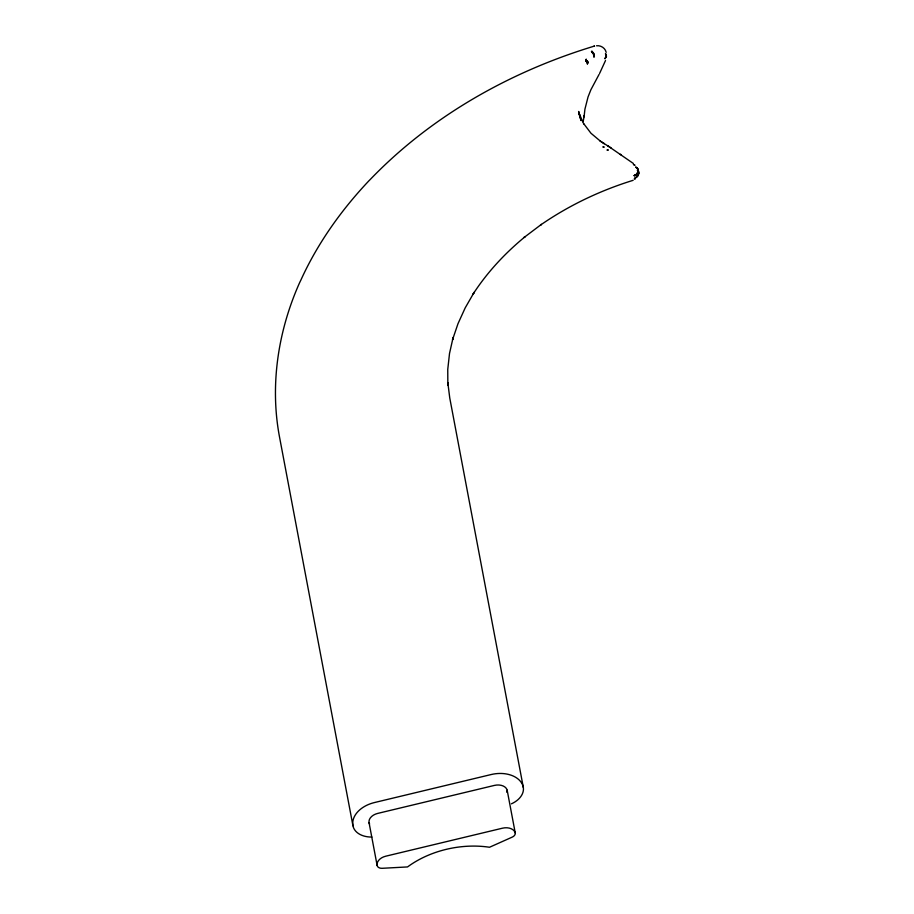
<?xml version="1.0" encoding="UTF-8"?>
<svg xmlns="http://www.w3.org/2000/svg" width="914" height="914" viewBox="0 0 914 914"><rect width="100%" height="100%" fill="white"/><g stroke="black" fill="none" stroke-linecap="round" stroke-linejoin="round"><path stroke-width="1.37" d="M584.08 116.684L582.961 122.59M594.34 56.748L593.734 53.469L591.952 51.104L591.507 51.515L593.574 54.497L593.871 57.114L593.734 53.469L591.507 51.515M634.636 178.002C637.241 178.413 639.96 171.478 637.561 176.333C630.637 180.949 643.022 173.614 637.435 170.05L638.292 171.706L637.401 170.267M605.022 58.667L606.45 56.177L605.514 53.663L606.428 56.428L605.022 58.667L606.416 55.788M638.543 172.506L638.589 174.128L638.349 171.478M605.514 60.518L599.641 73.337M599.116 74.331L590.912 89.709L588.045 96.941L584.926 109.177L584.069 116.843L583.566 115.907M603.766 147.325L603 146.743M634.247 175.717C638.075 174.665 639.789 168.245 635.801 167.228C640.108 168.839 638.109 174.951 634.247 175.717C637.903 174.357 640.314 169.067 635.721 167.068M634.167 175.511L635.013 175.157M633.196 180.252L632.545 180.504C599.881 190.66 568.691 205.547 540.551 225.027L541.419 224.376L523.985 237.537L525.024 236.749C505.054 253.189 487.231 272.269 473.144 294L474.172 292.286L465.215 307.847L457.983 323.716L452.533 339.757L453.116 337.46L449.517 353.478L447.757 369.416L447.849 385.16L447.814 382.589L449.757 397.967L523.345 787.56M593.826 46.26L594.511 46.123L593.826 46.26C510.058 71.738 431.134 116.124 370.204 179.521L368.822 180.903C341.128 210.231 317.466 243.524 300.763 280.324L299.598 282.723C278.244 330.48 269.801 384.497 279.364 436.184L352.953 825.776A21.856 15.081 -10.7 0 0 371.861 837.053M604.131 146.948L603.206 147.223M596.556 45.769C600.806 45.197 605.308 48.054 606.165 52.349M633.368 164.611L634.567 164.828M603.868 143.418L611.066 147.908M607.57 145.692L633.402 163.503M633.996 164.657L634.979 165.285M604.005 143.509L600.121 141.007L604.257 143.669M600.521 141.27L590.981 133.261L583.475 123.367L583.726 123.881M605.491 53.96L606.256 55.16M582.755 121.688L578.631 112.273L581.041 120.591L578.619 111.462L579.727 115.53M507.179 790.244L515.256 833.02M506.733 792.198A5.461 3.77 -10.7 0 0 507.007 789.616A10.934 7.54 -10.7 0 0 494.405 785.412L377.642 813.426A10.934 7.54 -10.7 0 0 369.062 822.714L377.139 865.489A5.461 3.77 -10.7 0 0 382.178 868.3L407.553 866.929A82.111 56.634 -10.7 0 1 489.527 847.255L512.286 837.087A5.461 3.77 -10.7 0 0 515.085 832.391A10.934 7.54 -10.7 0 0 502.494 828.187L385.731 856.201A10.934 7.54 -10.7 0 0 377.139 865.489M369.622 823.902A5.461 3.77 -10.7 0 1 369.062 822.714M352.953 825.776A27.329 18.851 -10.7 0 1 374.42 802.561L491.184 774.535A27.329 18.851 -10.7 0 1 522.671 785.057A21.856 15.081 -10.7 0 1 511.44 803.817M576.814 100.551L576.814 100.551M634.396 178.813L635.15 178.778L634.396 178.813M586.182 59.307L585.68 61.352L586.182 59.307M587.405 60.655L586.765 62.632L587.405 60.655M588.17 62.061L587.371 63.9L588.17 62.061M608.107 150.01L607.204 150.033L608.107 150.01M620.972 154.569L620.343 154.432L620.972 154.569M591.541 47.277L591.541 47.277"/></g></svg>
